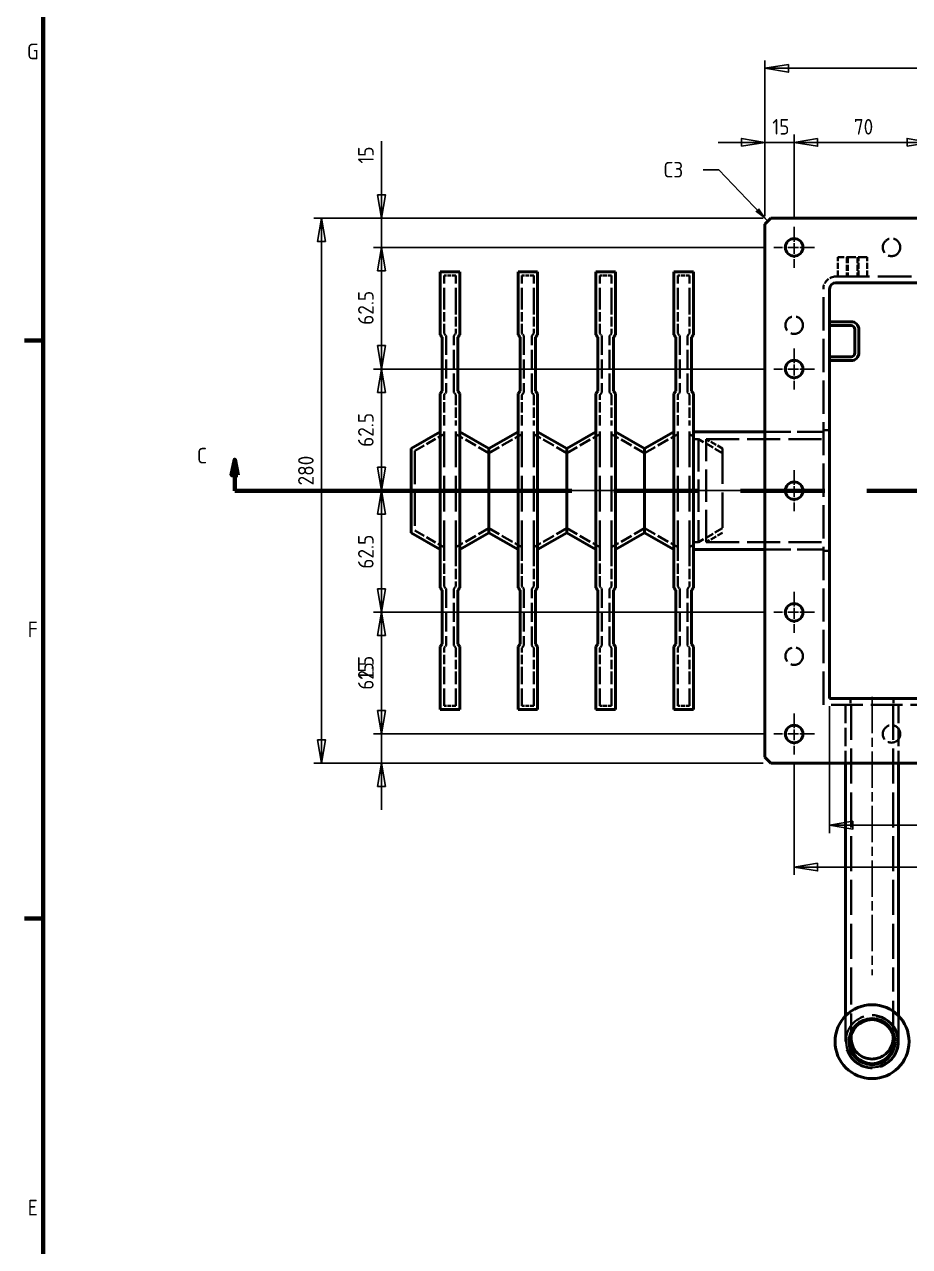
# Model space of a CAD drawing. Header units: millimetres. Extents: x 0 to 3364, y 0 to 2376.
# Drawn here: x 70 to 525, y 1316 to 1944 of the extents above; entities that cross this region are included whole.
import ezdxf

# ---------------------------------------------------------------- set-up
doc = ezdxf.new("R2010")
doc.units = ezdxf.units.MM
doc.header["$LTSCALE"] = 4
for name, pattern in [('CHAIN', [0.3543, 0.2362, -0.0295, 0.0591, -0.0295]), ('DASHED', [0.2067, 0.1654, -0.0413]), ('DOUBLE_DASH_CHAIN', [1.2403, 0.6614, -0.0827, 0.1654, -0.0827, 0.1654, -0.0827])]:
    doc.linetypes.add(name, pattern=pattern)
doc.layers.get('0').update_dxf_attribs({"lineweight": 25})
for name, color, linetype, lineweight in [('가려진 것(ISO)', 5, 'DASHED', 35), ('가시적인 것(ISO)', 7, 'Continuous', 50), ('가시적인 좁은 것(ISO)', 1, 'Continuous', 35), ('경계(ISO)', 7, 'Continuous', 70), ('기호(ISO)', 7, 'Continuous', 25), ('단면선(ISO)', 7, 'CHAIN', 70), ('중심 표식(ISO)', 1, 'Continuous', 25), ('중심선(ISO)', 1, 'Continuous', 25), ('치수(ISO)', 7, 'Continuous', 25)]:
    doc.layers.add(name, color=color, linetype=linetype, lineweight=lineweight)
doc.styles.add('ISO ProportionalPSTEK', font='isocp.shx')
doc.dimstyles.new('PSTEK', dxfattribs={"dimscale": 4, "dimtxt": 2, "dimasz": 3, "dimexe": 1, "dimexo": 1, "dimgap": 1, "dimtad": 1, "dimrnd": 1e-08, "dimdsep": 46, "dimtxsty": 'ISO ProportionalPSTEK', "dimblk": 'Filled-1', "dimcen": 0.09, "dimdle": 10, "dimclrd": 3, "dimclre": 3, "dimclrt": 1, "dimadec": 1, "dimazin": 2, "dimtfac": 1, "dimtmove": 0, "dimatfit": 3, "dimfxl": 0, "dimtolj": 1, "dimlwd": -1, "dimlwe": -1, "dimarcsym": 0})
doc.dimstyles.new('PSTEK$7', dxfattribs={"dimscale": 4, "dimtxt": 2, "dimasz": 2, "dimexe": 1, "dimexo": 1, "dimgap": 1, "dimtad": 1, "dimrnd": 1e-08, "dimdsep": 46, "dimtxsty": 'ISO ProportionalPSTEK', "dimblk": 'Filled-1', "dimcen": 0.09, "dimdle": 10, "dimclrd": 3, "dimclre": 3, "dimclrt": 1, "dimadec": 1, "dimazin": 2, "dimtfac": 1, "dimtmove": 0, "dimatfit": 3, "dimfxl": 0, "dimtolj": 1, "dimlwd": -1, "dimlwe": -1, "dimarcsym": 0})

# ---------------------------------------------------------------- blocks, each defined once
blk = doc.blocks.new('경계 Default Border')
at = {"layer": '경계(ISO)'}
for p, q in [((20, 445.5), (17.6, 445.5)), ((20, 371.25), (17.6, 371.25))]:
    blk.add_line(p, q, dxfattribs=at)
at = {"layer": '경계(ISO)', "flags": 128}
blk.add_lwpolyline([(20, 20), (20, 574), (821, 574), (821, 20), (20, 20)], dxfattribs=at)
at = {"layer": '경계(ISO)', "color": 1, "char_height": 2, "attachment_point": 7, "style": 'ISO ProportionalPSTEK'}
for s, insert in [('G', (17.92, 481.61)), ('F', (18.03, 407.37)), ('E', (18.03, 333.11))]:
    blk.add_mtext(s, dxfattribs=dict(at, insert=insert))
blk = doc.blocks.new('Filled-1')
at = {"color": 0}
for p, q in [((0, 0), (-1, 0.167)), ((-1, 0.167), (-1, -0.167)), ((-1, 0), (0, 0)), ((-1, -0.167), (0, 0))]:
    blk.add_line(p, q, dxfattribs=at)
at = {"color": 0, "flags": 128}
blk.add_lwpolyline([(-1, -0.167), (0, 0), (-1, 0.167), (-1, -0.167)], dxfattribs=at)
at = {"color": 0}
blk.add_solid([(-1, -0.167), (0, 0), (-1, 0.167), (-1, -0.167)], dxfattribs=at)
blk = doc.blocks.new('*D21')
at = {"layer": 'Defpoints', "color": 0, "transparency": 16777216}
for p in [(253.75, 1579.81), (455.25, 1579.81), (453.75, 1564.81)]:
    blk.add_point(p, dxfattribs=at)
at = {"layer": '치수(ISO)', "color": 3, "transparency": 16777216}
for p, q in [((253.75, 1591.81), (253.75, 1619.34)), ((451.25, 1579.81), (249.75, 1579.81)), ((253.75, 1564.81), (253.75, 1579.81)), ((449.75, 1564.81), (249.75, 1564.81)), ((253.75, 1552.81), (253.75, 1540.81))]:
    blk.add_line(p, q, dxfattribs=at)
at = {"layer": '치수(ISO)', "color": 3, "transparency": 16777216, "xscale": 12, "yscale": 12, "zscale": 12}
for p, rotation in [((253.75, 1579.81), 270), ((253.75, 1564.81), 90)]:
    blk.add_blockref('Filled-1', p, dxfattribs=dict(at, rotation=rotation))
at = {"layer": '치수(ISO)', "color": 1, "transparency": 16777216, "insert": (241.75, 1607.81), "char_height": 8, "attachment_point": 1, "rotation": 90, "style": 'ISO ProportionalPSTEK'}
blk.add_mtext('\\A1;15', dxfattribs=at)
blk = doc.blocks.new('*D22')
at = {"layer": 'Defpoints', "color": 0, "transparency": 16777216}
for p in [(253.75, 1844.81), (453.75, 1844.81), (455.25, 1829.81)]:
    blk.add_point(p, dxfattribs=at)
at = {"layer": '치수(ISO)', "color": 3, "transparency": 16777216}
for p, q in [((253.75, 1856.81), (253.75, 1884.34)), ((449.75, 1844.81), (249.75, 1844.81)), ((253.75, 1829.81), (253.75, 1844.81)), ((451.25, 1829.81), (249.75, 1829.81)), ((253.75, 1817.81), (253.75, 1805.81))]:
    blk.add_line(p, q, dxfattribs=at)
at = {"layer": '치수(ISO)', "color": 3, "transparency": 16777216, "xscale": 12, "yscale": 12, "zscale": 12}
for p, rotation in [((253.75, 1844.81), 270), ((253.75, 1829.81), 90)]:
    blk.add_blockref('Filled-1', p, dxfattribs=dict(at, rotation=rotation))
at = {"layer": '치수(ISO)', "color": 1, "transparency": 16777216, "insert": (241.75, 1872.81), "char_height": 8, "attachment_point": 1, "rotation": 90, "style": 'ISO ProportionalPSTEK'}
blk.add_mtext('\\A1;15', dxfattribs=at)
blk = doc.blocks.new('*D23')
at = {"layer": 'Defpoints', "color": 0, "transparency": 16777216}
for p in [(253.75, 1829.81), (455.25, 1829.81), (455.25, 1767.31)]:
    blk.add_point(p, dxfattribs=at)
at = {"layer": '치수(ISO)', "color": 3, "transparency": 16777216}
for p, q in [((451.25, 1829.81), (249.75, 1829.81)), ((253.75, 1779.31), (253.75, 1817.81)), ((451.25, 1767.31), (249.75, 1767.31))]:
    blk.add_line(p, q, dxfattribs=at)
at = {"layer": '치수(ISO)', "color": 3, "transparency": 16777216, "xscale": 12, "yscale": 12, "zscale": 12}
for p, rotation in [((253.75, 1829.81), 90), ((253.75, 1767.31), 270)]:
    blk.add_blockref('Filled-1', p, dxfattribs=dict(at, rotation=rotation))
at = {"layer": '치수(ISO)', "color": 1, "transparency": 16777216, "insert": (241.74, 1790), "char_height": 8, "attachment_point": 1, "rotation": 90, "style": 'ISO ProportionalPSTEK'}
blk.add_mtext('\\A1;62.5', dxfattribs=at)
blk = doc.blocks.new('*D24')
at = {"layer": 'Defpoints', "color": 0, "transparency": 16777216}
for p in [(253.75, 1642.31), (455.25, 1642.31), (455.25, 1579.81)]:
    blk.add_point(p, dxfattribs=at)
at = {"layer": '치수(ISO)', "color": 3, "transparency": 16777216}
for p, q in [((451.25, 1642.31), (249.75, 1642.31)), ((253.75, 1591.81), (253.75, 1630.31)), ((451.25, 1579.81), (249.75, 1579.81))]:
    blk.add_line(p, q, dxfattribs=at)
at = {"layer": '치수(ISO)', "color": 3, "transparency": 16777216, "xscale": 12, "yscale": 12, "zscale": 12}
for p, rotation in [((253.75, 1642.31), 90), ((253.75, 1579.81), 270)]:
    blk.add_blockref('Filled-1', p, dxfattribs=dict(at, rotation=rotation))
at = {"layer": '치수(ISO)', "color": 1, "transparency": 16777216, "insert": (241.74, 1602.5), "char_height": 8, "attachment_point": 1, "rotation": 90, "style": 'ISO ProportionalPSTEK'}
blk.add_mtext('\\A1;62.5', dxfattribs=at)
blk = doc.blocks.new('*D27')
at = {"layer": 'Defpoints', "color": 0, "transparency": 16777216}
for p in [(465.75, 1569.31), (745.75, 1569.31), (745.75, 1511.44)]:
    blk.add_point(p, dxfattribs=at)
at = {"layer": '치수(ISO)', "color": 3, "transparency": 16777216}
for p, q in [((465.75, 1565.31), (465.75, 1507.44)), ((745.75, 1565.31), (745.75, 1507.44)), ((477.75, 1511.44), (733.75, 1511.44))]:
    blk.add_line(p, q, dxfattribs=at)
at = {"layer": '치수(ISO)', "color": 3, "transparency": 16777216, "xscale": 12, "yscale": 12, "zscale": 12, "rotation": 180}
blk.add_blockref('Filled-1', (465.75, 1511.44), dxfattribs=at)
at = {"layer": '치수(ISO)', "color": 3, "transparency": 16777216, "xscale": 12, "yscale": 12, "zscale": 12}
blk.add_blockref('Filled-1', (745.75, 1511.44), dxfattribs=at)
at = {"layer": '치수(ISO)', "color": 1, "transparency": 16777216, "insert": (598.44, 1523.45), "char_height": 8, "attachment_point": 1, "style": 'ISO ProportionalPSTEK'}
blk.add_mtext('\\A1;280', dxfattribs=at)
blk = doc.blocks.new('*D28')
at = {"layer": 'Defpoints', "color": 0, "transparency": 16777216}
for p in [(483.95, 1598.01), (724.35, 1598.01), (483.95, 1532.91)]:
    blk.add_point(p, dxfattribs=at)
at = {"layer": '치수(ISO)', "color": 3, "transparency": 16777216}
for p, q in [((483.95, 1594.01), (483.95, 1528.91)), ((724.35, 1594.01), (724.35, 1528.91)), ((712.35, 1532.91), (495.95, 1532.91))]:
    blk.add_line(p, q, dxfattribs=at)
at = {"layer": '치수(ISO)', "color": 3, "transparency": 16777216, "xscale": 12, "yscale": 12, "zscale": 12, "rotation": 180}
blk.add_blockref('Filled-1', (483.95, 1532.91), dxfattribs=at)
at = {"layer": '치수(ISO)', "color": 3, "transparency": 16777216, "xscale": 12, "yscale": 12, "zscale": 12}
blk.add_blockref('Filled-1', (724.35, 1532.91), dxfattribs=at)
at = {"layer": '치수(ISO)', "color": 1, "transparency": 16777216, "insert": (591.84, 1544.91), "char_height": 8, "attachment_point": 1, "style": 'ISO ProportionalPSTEK'}
blk.add_mtext('\\A1;240.4', dxfattribs=at)
blk = doc.blocks.new('*D30')
at = {"layer": 'Defpoints', "color": 0, "transparency": 16777216}
for p in [(453.75, 1844.81), (222.96, 1564.81), (453.75, 1564.81)]:
    blk.add_point(p, dxfattribs=at)
at = {"layer": '치수(ISO)', "color": 3, "transparency": 16777216}
for p, q in [((449.75, 1844.81), (218.96, 1844.81)), ((222.96, 1832.81), (222.96, 1576.81)), ((449.75, 1564.81), (218.96, 1564.81))]:
    blk.add_line(p, q, dxfattribs=at)
at = {"layer": '치수(ISO)', "color": 3, "transparency": 16777216, "xscale": 12, "yscale": 12, "zscale": 12}
for p, rotation in [((222.96, 1844.81), 90), ((222.96, 1564.81), 270)]:
    blk.add_blockref('Filled-1', p, dxfattribs=dict(at, rotation=rotation))
at = {"layer": '치수(ISO)', "color": 1, "transparency": 16777216, "insert": (210.95, 1707.5), "char_height": 8, "attachment_point": 1, "rotation": 90, "style": 'ISO ProportionalPSTEK'}
blk.add_mtext('\\A1;280', dxfattribs=at)
blk = doc.blocks.new('*D31')
at = {"layer": 'Defpoints', "color": 0, "transparency": 16777216}
for p in [(760.75, 1921.81), (450.75, 1841.81), (760.75, 1841.81)]:
    blk.add_point(p, dxfattribs=at)
at = {"layer": '치수(ISO)', "color": 3, "transparency": 16777216}
for p, q in [((450.75, 1845.81), (450.75, 1925.81)), ((462.75, 1921.81), (748.75, 1921.81)), ((760.75, 1845.81), (760.75, 1925.81))]:
    blk.add_line(p, q, dxfattribs=at)
at = {"layer": '치수(ISO)', "color": 3, "transparency": 16777216, "xscale": 12, "yscale": 12, "zscale": 12, "rotation": 180}
blk.add_blockref('Filled-1', (450.75, 1921.81), dxfattribs=at)
at = {"layer": '치수(ISO)', "color": 3, "transparency": 16777216, "xscale": 12, "yscale": 12, "zscale": 12}
blk.add_blockref('Filled-1', (760.75, 1921.81), dxfattribs=at)
at = {"layer": '치수(ISO)', "color": 1, "transparency": 16777216, "insert": (589.34, 1933.81), "char_height": 8, "attachment_point": 1, "style": 'ISO ProportionalPSTEK'}
blk.add_mtext('\\A1;310', dxfattribs=at)
blk = doc.blocks.new('*D47')
at = {"layer": 'Defpoints', "color": 0, "transparency": 16777216}
for p in [(253.75, 1704.81), (455.25, 1704.81), (455.25, 1642.31)]:
    blk.add_point(p, dxfattribs=at)
at = {"layer": '치수(ISO)', "color": 3, "transparency": 16777216}
for p, q in [((451.25, 1704.81), (249.75, 1704.81)), ((253.75, 1654.31), (253.75, 1692.81)), ((451.25, 1642.31), (249.75, 1642.31))]:
    blk.add_line(p, q, dxfattribs=at)
at = {"layer": '치수(ISO)', "color": 3, "transparency": 16777216, "xscale": 12, "yscale": 12, "zscale": 12}
for p, rotation in [((253.75, 1704.81), 90), ((253.75, 1642.31), 270)]:
    blk.add_blockref('Filled-1', p, dxfattribs=dict(at, rotation=rotation))
at = {"layer": '치수(ISO)', "color": 1, "transparency": 16777216, "insert": (241.74, 1664.71), "char_height": 8, "attachment_point": 1, "rotation": 90, "style": 'ISO ProportionalPSTEK'}
blk.add_mtext('\\A1;62.5', dxfattribs=at)
blk = doc.blocks.new('*D48')
at = {"layer": 'Defpoints', "color": 0, "transparency": 16777216}
for p in [(253.75, 1767.31), (455.25, 1767.31), (455.25, 1704.81)]:
    blk.add_point(p, dxfattribs=at)
at = {"layer": '치수(ISO)', "color": 3, "transparency": 16777216}
for p, q in [((451.25, 1767.31), (249.75, 1767.31)), ((253.75, 1716.81), (253.75, 1755.31)), ((451.25, 1704.81), (249.75, 1704.81))]:
    blk.add_line(p, q, dxfattribs=at)
at = {"layer": '치수(ISO)', "color": 3, "transparency": 16777216, "xscale": 12, "yscale": 12, "zscale": 12}
for p, rotation in [((253.75, 1767.31), 90), ((253.75, 1704.81), 270)]:
    blk.add_blockref('Filled-1', p, dxfattribs=dict(at, rotation=rotation))
at = {"layer": '치수(ISO)', "color": 1, "transparency": 16777216, "insert": (241.74, 1727.29), "char_height": 8, "attachment_point": 1, "rotation": 90, "style": 'ISO ProportionalPSTEK'}
blk.add_mtext('\\A1;62.5', dxfattribs=at)
blk = doc.blocks.new('*D51')
at = {"layer": 'Defpoints', "color": 0, "transparency": 16777216}
for p in [(535.75, 1883.75), (465.75, 1840.31), (535.75, 1840.31)]:
    blk.add_point(p, dxfattribs=at)
at = {"layer": '치수(ISO)', "color": 3, "transparency": 16777216}
for p, q in [((465.75, 1844.31), (465.75, 1887.75)), ((477.75, 1883.75), (523.75, 1883.75)), ((535.75, 1844.31), (535.75, 1887.75))]:
    blk.add_line(p, q, dxfattribs=at)
at = {"layer": '치수(ISO)', "color": 3, "transparency": 16777216, "xscale": 12, "yscale": 12, "zscale": 12, "rotation": 180}
blk.add_blockref('Filled-1', (465.75, 1883.75), dxfattribs=at)
at = {"layer": '치수(ISO)', "color": 3, "transparency": 16777216, "xscale": 12, "yscale": 12, "zscale": 12}
blk.add_blockref('Filled-1', (535.75, 1883.75), dxfattribs=at)
at = {"layer": '치수(ISO)', "color": 1, "transparency": 16777216, "insert": (496.38, 1895.75), "char_height": 8, "attachment_point": 1, "style": 'ISO ProportionalPSTEK'}
blk.add_mtext('\\A1;70', dxfattribs=at)
blk = doc.blocks.new('*D52')
at = {"layer": 'Defpoints', "color": 0, "transparency": 16777216}
for p in [(465.75, 1883.75), (450.75, 1841.81), (465.75, 1840.31)]:
    blk.add_point(p, dxfattribs=at)
at = {"layer": '치수(ISO)', "color": 3, "transparency": 16777216}
for p, q in [((438.75, 1883.75), (426.75, 1883.75)), ((450.75, 1845.81), (450.75, 1887.75)), ((450.75, 1883.75), (465.75, 1883.75)), ((465.75, 1844.31), (465.75, 1887.75)), ((477.75, 1883.75), (489.75, 1883.75))]:
    blk.add_line(p, q, dxfattribs=at)
at = {"layer": '치수(ISO)', "color": 3, "transparency": 16777216, "xscale": 12, "yscale": 12, "zscale": 12}
blk.add_blockref('Filled-1', (450.75, 1883.75), dxfattribs=at)
at = {"layer": '치수(ISO)', "color": 3, "transparency": 16777216, "xscale": 12, "yscale": 12, "zscale": 12, "rotation": 180}
blk.add_blockref('Filled-1', (465.75, 1883.75), dxfattribs=at)
at = {"layer": '치수(ISO)', "color": 1, "transparency": 16777216, "insert": (454.48, 1895.75), "char_height": 8, "attachment_point": 1, "style": 'ISO ProportionalPSTEK'}
blk.add_mtext('\\A1;15', dxfattribs=at)
blk = doc.blocks.new('2dTransSection2')
at = {"layer": '단면선(ISO)', "linetype": 'Continuous'}
for p, q in [((44.6, 430.2), (44.2, 428.2)), ((44.6, 428.2), (44.6, 430.2)), ((45, 428.2), (44.6, 430.2)), ((238.06, 430.2), (237.66, 428.2)), ((238.06, 428.2), (238.06, 430.2)), ((238.46, 428.2), (238.06, 430.2)), ((44.2, 428.2), (45, 428.2)), ((44.6, 426.2), (44.6, 428.2)), ((237.66, 428.2), (238.46, 428.2)), ((238.06, 426.2), (238.06, 428.2)), ((44.6, 426.2), (55.44, 426.2)), ((227.22, 426.2), (238.06, 426.2))]:
    blk.add_line(p, q, dxfattribs=at)
at = {"layer": '단면선(ISO)', "linetype": 'DOUBLE_DASH_CHAIN', "ltscale": 16.359619}
blk.add_line((44.6, 426.2), (238.06, 426.2), dxfattribs=at)
at = {"layer": '단면선(ISO)', "linetype": 'Continuous', "flags": 128}
for points in [[(45, 428.2), (44.6, 430.2), (44.2, 428.2), (45, 428.2)], [(238.46, 428.2), (238.06, 430.2), (237.66, 428.2), (238.46, 428.2)]]:
    blk.add_lwpolyline(points, dxfattribs=at)
at = {"layer": '단면선(ISO)'}
for points in [[(45, 428.2), (44.6, 430.2), (44.2, 428.2), (45, 428.2)], [(238.46, 428.2), (238.06, 430.2), (237.66, 428.2), (238.46, 428.2)]]:
    blk.add_solid(points, dxfattribs=at)
at = {"layer": '단면선(ISO)', "char_height": 2, "attachment_point": 7, "style": 'ISO ProportionalPSTEK'}
for insert in [(39.75, 429.7), (241.77, 429.7)]:
    blk.add_mtext('C', dxfattribs=dict(at, insert=insert))

msp = doc.modelspace()

# ---------------------------------------------------------------- linework, layer by layer
at = {"layer": '가려진 것(ISO)', "ltscale": 4.761642}
for p, q in [((488.2459, 1814.8072), (488.2459, 1824.8072)), ((492.7459, 1824.8072), (492.7459, 1814.8072)), ((493.2874, 1824.8072), (493.2874, 1814.8072)), ((498.2044, 1824.8072), (498.2044, 1814.8072)), ((498.7459, 1814.8072), (498.7459, 1824.8072)), ((503.2459, 1814.8072), (503.2459, 1824.8072))]:
    msp.add_line(p, q, dxfattribs=at)
at = {"layer": '가려진 것(ISO)', "ltscale": 7.142512}
msp.add_line((503.2459, 1824.8072), (488.2459, 1824.8072), dxfattribs=at)
at = {"layer": '가려진 것(ISO)', "ltscale": 13.380299}
for p, q in [((285.9459, 1800.1736), (285.9459, 1815.3072)), ((291.9459, 1800.1736), (291.9459, 1815.3072)), ((325.9459, 1800.1736), (325.9459, 1815.3072)), ((331.9459, 1800.1736), (331.9459, 1815.3072)), ((365.9459, 1800.1736), (365.9459, 1815.3072)), ((371.9459, 1800.1736), (371.9459, 1815.3072)), ((405.9459, 1800.1736), (405.9459, 1815.3072)), ((411.9459, 1800.1736), (411.9459, 1815.3072)), ((285.9459, 1594.3072), (285.9459, 1609.4407)), ((291.9459, 1594.3072), (291.9459, 1609.4407)), ((325.9459, 1594.3072), (325.9459, 1609.4407)), ((331.9459, 1594.3072), (331.9459, 1609.4407)), ((365.9459, 1594.3072), (365.9459, 1609.4407)), ((371.9459, 1594.3072), (371.9459, 1609.4407)), ((405.9459, 1594.3072), (405.9459, 1609.4407)), ((411.9459, 1594.3072), (411.9459, 1609.4407))]:
    msp.add_line(p, q, dxfattribs=at)
at = {"layer": '가려진 것(ISO)', "ltscale": 2.856945}
for p, q in [((291.9459, 1815.3072), (285.9459, 1815.3072)), ((331.9459, 1815.3072), (325.9459, 1815.3072)), ((371.9459, 1815.3072), (365.9459, 1815.3072)), ((411.9459, 1815.3072), (405.9459, 1815.3072)), ((291.9459, 1594.3072), (285.9459, 1594.3072)), ((331.9459, 1594.3072), (325.9459, 1594.3072)), ((371.9459, 1594.3072), (365.9459, 1594.3072)), ((411.9459, 1594.3072), (405.9459, 1594.3072))]:
    msp.add_line(p, q, dxfattribs=at)
at = {"layer": '가려진 것(ISO)', "ltscale": 26.080837}
msp.add_line((487.1459, 1814.8072), (724.3459, 1814.8072), dxfattribs=at)
at = {"layer": '가려진 것(ISO)', "ltscale": 25.834543}
msp.add_line((480.7459, 1594.8072), (480.7459, 1808.4072), dxfattribs=at)
at = {"layer": '가려진 것(ISO)', "ltscale": 7.417737}
for p, q in [((285.9459, 1785.5351), (285.9459, 1800.1736)), ((291.9459, 1800.1736), (291.9459, 1785.5351)), ((325.9459, 1785.5351), (325.9459, 1800.1736)), ((331.9459, 1800.1736), (331.9459, 1785.5351)), ((365.9459, 1785.5351), (365.9459, 1800.1736)), ((371.9459, 1800.1736), (371.9459, 1785.5351)), ((405.9459, 1785.5351), (405.9459, 1800.1736)), ((411.9459, 1800.1736), (411.9459, 1785.5351)), ((285.9459, 1609.4407), (285.9459, 1624.0792)), ((291.9459, 1624.0792), (291.9459, 1609.4407)), ((325.9459, 1609.4407), (325.9459, 1624.0792)), ((331.9459, 1624.0792), (331.9459, 1609.4407)), ((365.9459, 1609.4407), (365.9459, 1624.0792)), ((371.9459, 1624.0792), (371.9459, 1609.4407)), ((405.9459, 1609.4407), (405.9459, 1624.0792)), ((411.9459, 1624.0792), (411.9459, 1609.4407))]:
    msp.add_line(p, q, dxfattribs=at)
at = {"layer": '가려진 것(ISO)', "ltscale": 0.768951}
for p, q in [((285.9459, 1785.5351), (286.9459, 1784.3434)), ((290.9459, 1784.3434), (291.9459, 1785.5351)), ((325.9459, 1785.5351), (326.9459, 1784.3434)), ((330.9459, 1784.3434), (331.9459, 1785.5351)), ((365.9459, 1785.5351), (366.9459, 1784.3434)), ((370.9459, 1784.3434), (371.9459, 1785.5351)), ((405.9459, 1785.5351), (406.9459, 1784.3434)), ((410.9459, 1784.3434), (411.9459, 1785.5351)), ((286.9459, 1755.271), (285.9459, 1754.0792)), ((291.9459, 1754.0792), (290.9459, 1755.271)), ((326.9459, 1755.271), (325.9459, 1754.0792)), ((331.9459, 1754.0792), (330.9459, 1755.271)), ((366.9459, 1755.271), (365.9459, 1754.0792)), ((371.9459, 1754.0792), (370.9459, 1755.271)), ((406.9459, 1755.271), (405.9459, 1754.0792)), ((411.9459, 1754.0792), (410.9459, 1755.271)), ((285.9459, 1655.5351), (286.9459, 1654.3434)), ((290.9459, 1654.3434), (291.9459, 1655.5351)), ((325.9459, 1655.5351), (326.9459, 1654.3434)), ((330.9459, 1654.3434), (331.9459, 1655.5351)), ((365.9459, 1655.5351), (366.9459, 1654.3434)), ((370.9459, 1654.3434), (371.9459, 1655.5351)), ((405.9459, 1655.5351), (406.9459, 1654.3434)), ((410.9459, 1654.3434), (411.9459, 1655.5351)), ((286.9459, 1625.271), (285.9459, 1624.0792)), ((291.9459, 1624.0792), (290.9459, 1625.271)), ((326.9459, 1625.271), (325.9459, 1624.0792)), ((331.9459, 1624.0792), (330.9459, 1625.271)), ((366.9459, 1625.271), (365.9459, 1624.0792)), ((371.9459, 1624.0792), (370.9459, 1625.271)), ((406.9459, 1625.271), (405.9459, 1624.0792)), ((411.9459, 1624.0792), (410.9459, 1625.271))]:
    msp.add_line(p, q, dxfattribs=at)
at = {"layer": '가려진 것(ISO)', "ltscale": 14.731858}
for p, q in [((286.9459, 1784.3434), (286.9459, 1755.271)), ((290.9459, 1755.271), (290.9459, 1784.3434)), ((326.9459, 1784.3434), (326.9459, 1755.271)), ((330.9459, 1755.271), (330.9459, 1784.3434)), ((366.9459, 1784.3434), (366.9459, 1755.271)), ((370.9459, 1755.271), (370.9459, 1784.3434)), ((406.9459, 1784.3434), (406.9459, 1755.271)), ((410.9459, 1755.271), (410.9459, 1784.3434)), ((286.9459, 1654.3434), (286.9459, 1625.271)), ((290.9459, 1625.271), (290.9459, 1654.3434)), ((326.9459, 1654.3434), (326.9459, 1625.271)), ((330.9459, 1625.271), (330.9459, 1654.3434)), ((366.9459, 1654.3434), (366.9459, 1625.271)), ((370.9459, 1625.271), (370.9459, 1654.3434)), ((406.9459, 1654.3434), (406.9459, 1625.271)), ((410.9459, 1625.271), (410.9459, 1654.3434))]:
    msp.add_line(p, q, dxfattribs=at)
at = {"layer": '가려진 것(ISO)', "ltscale": 7.98303}
for p, q in [((285.9459, 1738.3251), (285.9459, 1754.0792)), ((291.9459, 1754.0792), (291.9459, 1738.3251)), ((325.9459, 1738.3251), (325.9459, 1754.0792)), ((331.9459, 1754.0792), (331.9459, 1738.3251)), ((365.9459, 1738.3251), (365.9459, 1754.0792)), ((371.9459, 1754.0792), (371.9459, 1738.3251)), ((405.9459, 1738.3251), (405.9459, 1754.0792)), ((411.9459, 1754.0792), (411.9459, 1738.3251)), ((285.9459, 1655.5351), (285.9459, 1671.2892)), ((291.9459, 1671.2892), (291.9459, 1655.5351)), ((325.9459, 1655.5351), (325.9459, 1671.2892)), ((331.9459, 1671.2892), (331.9459, 1655.5351)), ((365.9459, 1655.5351), (365.9459, 1671.2892)), ((371.9459, 1671.2892), (371.9459, 1655.5351)), ((405.9459, 1655.5351), (405.9459, 1671.2892)), ((411.9459, 1671.2892), (411.9459, 1655.5351))]:
    msp.add_line(p, q, dxfattribs=at)
at = {"layer": '가려진 것(ISO)', "ltscale": 8.247478}
for p, q in [((270.9459, 1725.2422), (285.9459, 1733.9025)), ((270.9459, 1684.3721), (285.9459, 1675.7119))]:
    msp.add_line(p, q, dxfattribs=at)
at = {"layer": '가려진 것(ISO)', "ltscale": 27.583014}
for p, q in [((285.9459, 1671.2892), (285.9459, 1738.3251)), ((291.9459, 1671.2892), (291.9459, 1738.3251)), ((325.9459, 1671.2892), (325.9459, 1738.3251)), ((331.9459, 1671.2892), (331.9459, 1738.3251)), ((365.9459, 1671.2892), (365.9459, 1738.3251)), ((371.9459, 1671.2892), (371.9459, 1738.3251)), ((405.9459, 1671.2892), (405.9459, 1738.3251)), ((411.9459, 1671.2892), (411.9459, 1738.3251))]:
    msp.add_line(p, q, dxfattribs=at)
at = {"layer": '가려진 것(ISO)', "ltscale": 9.347156}
for p, q in [((308.9459, 1724.0875), (291.9459, 1733.9025)), ((308.9459, 1724.0875), (325.9459, 1733.9025)), ((348.9459, 1724.0875), (331.9459, 1733.9025)), ((348.9459, 1724.0875), (365.9459, 1733.9025)), ((388.9459, 1724.0875), (371.9459, 1733.9025)), ((388.9459, 1724.0875), (405.9459, 1733.9025)), ((308.9459, 1685.5268), (291.9459, 1675.7119)), ((308.9459, 1685.5268), (325.9459, 1675.7119)), ((348.9459, 1685.5268), (331.9459, 1675.7119)), ((348.9459, 1685.5268), (365.9459, 1675.7119)), ((388.9459, 1685.5268), (371.9459, 1675.7119)), ((388.9459, 1685.5268), (405.9459, 1675.7119))]:
    msp.add_line(p, q, dxfattribs=at)
at = {"layer": '가려진 것(ISO)', "ltscale": 1.099577}
for p, q in [((413.9459, 1732.7478), (411.9459, 1733.9025)), ((413.9459, 1676.8666), (411.9459, 1675.7119))]:
    msp.add_line(p, q, dxfattribs=at)
at = {"layer": '가려진 것(ISO)', "ltscale": 20.077406}
for p, q in [((450.7459, 1735.0572), (483.9459, 1735.0572)), ((450.7459, 1674.5572), (483.9459, 1674.5572))]:
    msp.add_line(p, q, dxfattribs=at)
at = {"layer": '가려진 것(ISO)', "ltscale": 1.523657}
for p, q in [((483.9459, 1735.8072), (480.7459, 1735.8072)), ((483.9459, 1673.8072), (480.7459, 1673.8072)), ((494.7459, 1598.0072), (494.7459, 1594.8072)), ((516.7459, 1598.0072), (516.7459, 1594.8072))]:
    msp.add_line(p, q, dxfattribs=at)
at = {"layer": '가려진 것(ISO)', "ltscale": 1.229283}
for p, q in [((413.9459, 1731.2572), (416.5277, 1731.2572)), ((413.9459, 1678.3572), (416.5277, 1678.3572))]:
    msp.add_line(p, q, dxfattribs=at)
at = {"layer": '가려진 것(ISO)', "ltscale": 25.125523}
for p, q in [((416.5277, 1731.2572), (416.5277, 1678.3572)), ((420.5277, 1678.3572), (420.5277, 1731.2572))]:
    msp.add_line(p, q, dxfattribs=at)
at = {"layer": '가려진 것(ISO)', "ltscale": 6.827909}
for p, q in [((428.9459, 1724.0875), (416.5277, 1731.2572)), ((428.9459, 1685.5268), (416.5277, 1678.3572))]:
    msp.add_line(p, q, dxfattribs=at)
at = {"layer": '가려진 것(ISO)', "ltscale": 25.567734}
for p, q in [((420.5277, 1731.2572), (483.9459, 1731.2572)), ((420.5277, 1678.3572), (483.9459, 1678.3572))]:
    msp.add_line(p, q, dxfattribs=at)
at = {"layer": '가려진 것(ISO)', "ltscale": 4.628555}
for p, q in [((428.9459, 1726.3969), (420.5277, 1731.2572)), ((428.9459, 1683.2174), (420.5277, 1678.3572))]:
    msp.add_line(p, q, dxfattribs=at)
at = {"layer": '가려진 것(ISO)', "ltscale": 25.882353}
msp.add_line((270.9459, 1725.2422), (270.9459, 1684.3721), dxfattribs=at)
at = {"layer": '가려진 것(ISO)', "ltscale": 27.344858}
msp.add_line((428.9459, 1726.3969), (428.9459, 1683.2174), dxfattribs=at)
at = {"layer": '가려진 것(ISO)', "ltscale": 24.552492}
msp.add_line((724.3459, 1594.8072), (480.7459, 1594.8072), dxfattribs=at)
at = {"layer": '가려진 것(ISO)', "ltscale": 14.285125}
for p, q in [((492.1459, 1594.8072), (492.1459, 1564.8072)), ((519.3459, 1594.8072), (519.3459, 1564.8072))]:
    msp.add_line(p, q, dxfattribs=at)
at = {"layer": '가려진 것(ISO)', "ltscale": 27.213352}
for p, q in [((494.9459, 1594.8072), (494.9459, 1459.8072)), ((516.5459, 1594.8072), (516.5459, 1459.8072))]:
    msp.add_line(p, q, dxfattribs=at)
at = {"layer": '가려진 것(ISO)', "ltscale": 28.682802}
for p, q in [((494.9459, 1459.8072), (494.9459, 1423.7129)), ((516.5459, 1423.7129), (516.5459, 1459.8072))]:
    msp.add_line(p, q, dxfattribs=at)
at = {"layer": '가려진 것(ISO)', "ltscale": 19.835588}
for p, q in [((492.1459, 1434.9752), (492.1459, 1421.7072)), ((519.3459, 1421.7072), (519.3459, 1434.9752))]:
    msp.add_line(p, q, dxfattribs=at)
at = {"layer": '가려진 것(ISO)', "ltscale": 13.463407}
for centre in [(515.7459, 1829.8072), (465.7459, 1789.8072), (465.7459, 1619.8072), (515.7459, 1579.8072)]:
    msp.add_circle(centre, 4.5, dxfattribs=at)
at = {"layer": '가려진 것(ISO)', "ltscale": 25.837965}
msp.add_circle((505.7459, 1421.7072), 13.6, dxfattribs=at)
at = {"layer": '가려진 것(ISO)', "ltscale": 4.786925}
msp.add_arc((487.1459, 1808.4072), 6.4, 90, 180, dxfattribs=at)
at = {"layer": '가시적인 것(ISO)'}
for p, q in [((450.7459, 1841.8072), (453.7459, 1844.8072)), ((450.7459, 1567.8072), (450.7459, 1841.8072)), ((453.7459, 1844.8072), (757.7459, 1844.8072)), ((283.9459, 1817.3072), (283.9459, 1800.8577)), ((293.9459, 1817.3072), (283.9459, 1817.3072)), ((293.9459, 1800.8577), (293.9459, 1817.3072)), ((323.9459, 1817.3072), (323.9459, 1800.8577)), ((333.9459, 1817.3072), (323.9459, 1817.3072)), ((333.9459, 1800.8577), (333.9459, 1817.3072)), ((363.9459, 1817.3072), (363.9459, 1800.8577)), ((373.9459, 1817.3072), (363.9459, 1817.3072)), ((373.9459, 1800.8577), (373.9459, 1817.3072)), ((403.9459, 1817.3072), (403.9459, 1800.8577)), ((413.9459, 1817.3072), (403.9459, 1817.3072)), ((413.9459, 1800.8577), (413.9459, 1817.3072)), ((483.9459, 1598.0072), (483.9459, 1808.4072)), ((487.1459, 1811.6072), (724.3459, 1811.6072)), ((283.9459, 1784.8072), (283.9459, 1800.8577)), ((293.9459, 1800.8577), (293.9459, 1784.8072)), ((323.9459, 1784.8072), (323.9459, 1800.8577)), ((333.9459, 1800.8577), (333.9459, 1784.8072)), ((363.9459, 1784.8072), (363.9459, 1800.8577)), ((373.9459, 1800.8577), (373.9459, 1784.8072)), ((403.9459, 1784.8072), (403.9459, 1800.8577)), ((413.9459, 1800.8577), (413.9459, 1784.8072)), ((494.9459, 1791.6072), (483.9459, 1791.6072)), ((483.9459, 1789.6072), (494.9459, 1789.6072)), ((283.9459, 1784.8072), (284.9459, 1783.6154)), ((284.9459, 1783.6154), (284.9459, 1755.9989)), ((292.9459, 1783.6154), (293.9459, 1784.8072)), ((292.9459, 1755.9989), (292.9459, 1783.6154)), ((323.9459, 1784.8072), (324.9459, 1783.6154)), ((324.9459, 1783.6154), (324.9459, 1755.9989)), ((332.9459, 1783.6154), (333.9459, 1784.8072)), ((332.9459, 1755.9989), (332.9459, 1783.6154)), ((363.9459, 1784.8072), (364.9459, 1783.6154)), ((364.9459, 1783.6154), (364.9459, 1755.9989)), ((372.9459, 1783.6154), (373.9459, 1784.8072)), ((372.9459, 1755.9989), (372.9459, 1783.6154)), ((403.9459, 1784.8072), (404.9459, 1783.6154)), ((404.9459, 1783.6154), (404.9459, 1755.9989)), ((412.9459, 1783.6154), (413.9459, 1784.8072)), ((412.9459, 1755.9989), (412.9459, 1783.6154)), ((496.9459, 1787.6072), (496.9459, 1775.6072)), ((498.9459, 1775.6072), (498.9459, 1787.6072)), ((494.9459, 1773.6072), (483.9459, 1773.6072)), ((483.9459, 1771.6072), (494.9459, 1771.6072)), ((284.9459, 1755.9989), (283.9459, 1754.8072)), ((283.9459, 1739.0092), (283.9459, 1754.8072)), ((293.9459, 1754.8072), (292.9459, 1755.9989)), ((293.9459, 1754.8072), (293.9459, 1739.0092)), ((324.9459, 1755.9989), (323.9459, 1754.8072)), ((323.9459, 1739.0092), (323.9459, 1754.8072)), ((333.9459, 1754.8072), (332.9459, 1755.9989)), ((333.9459, 1754.8072), (333.9459, 1739.0092)), ((364.9459, 1755.9989), (363.9459, 1754.8072)), ((363.9459, 1739.0092), (363.9459, 1754.8072)), ((373.9459, 1754.8072), (372.9459, 1755.9989)), ((373.9459, 1754.8072), (373.9459, 1739.0092)), ((404.9459, 1755.9989), (403.9459, 1754.8072)), ((403.9459, 1739.0092), (403.9459, 1754.8072)), ((413.9459, 1754.8072), (412.9459, 1755.9989)), ((413.9459, 1754.8072), (413.9459, 1739.0092)), ((268.9459, 1726.3969), (283.9459, 1735.0572)), ((283.9459, 1739.0092), (283.9459, 1670.6052)), ((293.9459, 1670.6052), (293.9459, 1739.0092)), ((308.9459, 1726.3969), (293.9459, 1735.0572)), ((308.9459, 1726.3969), (323.9459, 1735.0572)), ((323.9459, 1739.0092), (323.9459, 1670.6052)), ((333.9459, 1670.6052), (333.9459, 1739.0092)), ((348.9459, 1726.3969), (333.9459, 1735.0572)), ((348.9459, 1726.3969), (363.9459, 1735.0572)), ((363.9459, 1739.0092), (363.9459, 1670.6052)), ((373.9459, 1670.6052), (373.9459, 1739.0092)), ((388.9459, 1726.3969), (373.9459, 1735.0572)), ((388.9459, 1726.3969), (403.9459, 1735.0572)), ((403.9459, 1739.0092), (403.9459, 1670.6052)), ((413.9459, 1670.6052), (413.9459, 1739.0092)), ((413.9459, 1735.0572), (450.7459, 1735.0572)), ((268.9459, 1726.3969), (268.9459, 1683.2174)), ((308.9459, 1726.3969), (308.9459, 1683.2174)), ((348.9459, 1726.3969), (348.9459, 1683.2174)), ((388.9459, 1726.3969), (388.9459, 1683.2174)), ((268.9459, 1683.2174), (283.9459, 1674.5572)), ((308.9459, 1683.2174), (293.9459, 1674.5572)), ((308.9459, 1683.2174), (323.9459, 1674.5572)), ((348.9459, 1683.2174), (333.9459, 1674.5572)), ((348.9459, 1683.2174), (363.9459, 1674.5572)), ((388.9459, 1683.2174), (373.9459, 1674.5572)), ((388.9459, 1683.2174), (403.9459, 1674.5572)), ((283.9459, 1654.8072), (283.9459, 1670.6052)), ((293.9459, 1670.6052), (293.9459, 1654.8072)), ((323.9459, 1654.8072), (323.9459, 1670.6052)), ((333.9459, 1670.6052), (333.9459, 1654.8072)), ((363.9459, 1654.8072), (363.9459, 1670.6052)), ((373.9459, 1670.6052), (373.9459, 1654.8072)), ((403.9459, 1654.8072), (403.9459, 1670.6052)), ((413.9459, 1674.5572), (450.7459, 1674.5572)), ((413.9459, 1670.6052), (413.9459, 1654.8072)), ((283.9459, 1654.8072), (284.9459, 1653.6154)), ((284.9459, 1653.6154), (284.9459, 1625.9989)), ((292.9459, 1653.6154), (293.9459, 1654.8072)), ((292.9459, 1625.9989), (292.9459, 1653.6154)), ((323.9459, 1654.8072), (324.9459, 1653.6154)), ((324.9459, 1653.6154), (324.9459, 1625.9989)), ((332.9459, 1653.6154), (333.9459, 1654.8072)), ((332.9459, 1625.9989), (332.9459, 1653.6154)), ((363.9459, 1654.8072), (364.9459, 1653.6154)), ((364.9459, 1653.6154), (364.9459, 1625.9989)), ((372.9459, 1653.6154), (373.9459, 1654.8072)), ((372.9459, 1625.9989), (372.9459, 1653.6154)), ((403.9459, 1654.8072), (404.9459, 1653.6154)), ((404.9459, 1653.6154), (404.9459, 1625.9989)), ((412.9459, 1653.6154), (413.9459, 1654.8072)), ((412.9459, 1625.9989), (412.9459, 1653.6154)), ((284.9459, 1625.9989), (283.9459, 1624.8072)), ((283.9459, 1608.7567), (283.9459, 1624.8072)), ((293.9459, 1624.8072), (292.9459, 1625.9989)), ((293.9459, 1624.8072), (293.9459, 1608.7567)), ((324.9459, 1625.9989), (323.9459, 1624.8072)), ((323.9459, 1608.7567), (323.9459, 1624.8072)), ((333.9459, 1624.8072), (332.9459, 1625.9989)), ((333.9459, 1624.8072), (333.9459, 1608.7567)), ((364.9459, 1625.9989), (363.9459, 1624.8072)), ((363.9459, 1608.7567), (363.9459, 1624.8072)), ((373.9459, 1624.8072), (372.9459, 1625.9989)), ((373.9459, 1624.8072), (373.9459, 1608.7567)), ((404.9459, 1625.9989), (403.9459, 1624.8072)), ((403.9459, 1608.7567), (403.9459, 1624.8072)), ((413.9459, 1624.8072), (412.9459, 1625.9989)), ((413.9459, 1624.8072), (413.9459, 1608.7567)), ((283.9459, 1608.7567), (283.9459, 1592.3072)), ((293.9459, 1592.3072), (293.9459, 1608.7567)), ((323.9459, 1608.7567), (323.9459, 1592.3072)), ((333.9459, 1592.3072), (333.9459, 1608.7567)), ((363.9459, 1608.7567), (363.9459, 1592.3072)), ((373.9459, 1592.3072), (373.9459, 1608.7567)), ((403.9459, 1608.7567), (403.9459, 1592.3072)), ((413.9459, 1592.3072), (413.9459, 1608.7567)), ((724.3459, 1598.0072), (483.9459, 1598.0072)), ((293.9459, 1592.3072), (283.9459, 1592.3072)), ((333.9459, 1592.3072), (323.9459, 1592.3072)), ((373.9459, 1592.3072), (363.9459, 1592.3072)), ((413.9459, 1592.3072), (403.9459, 1592.3072)), ((453.7459, 1564.8072), (450.7459, 1567.8072)), ((757.7459, 1564.8072), (453.7459, 1564.8072)), ((492.1459, 1564.8072), (492.1459, 1459.8072)), ((519.3459, 1564.8072), (519.3459, 1459.8072)), ((492.1459, 1459.8072), (492.1459, 1434.9752)), ((519.3459, 1434.9752), (519.3459, 1459.8072))]:
    msp.add_line(p, q, dxfattribs=at)
for centre, radius in [((465.7459, 1829.8072), 4.5), ((465.7459, 1767.3072), 4.5), ((465.7459, 1704.8072), 4.5), ((465.7459, 1642.3072), 4.5), ((465.7459, 1579.8072), 4.5), ((505.7459, 1421.7072), 19), ((505.7459, 1421.7072), 11.833), ((505.7459, 1421.7072), 11.4505), ((505.7459, 1421.7072), 11.3155)]:
    msp.add_circle(centre, radius, dxfattribs=at)
for centre, radius, start, end in [((487.1459, 1808.4072), 3.2, 90, 180), ((494.9459, 1787.6072), 4, 0, 90), ((494.9459, 1787.6072), 2, 0, 90), ((494.9459, 1775.6072), 4, 270, 0), ((494.9459, 1775.6072), 2, 270, 0)]:
    msp.add_arc(centre, radius, start, end, dxfattribs=at)
msp.add_open_spline([(495.0929, 1425.522), (494.9478, 1424.6338), (494.9095, 1423.7297), (495.0872, 1421.4886), (495.4355, 1420.1771), (496.5857, 1417.7568), (497.3736, 1416.6669), (499.3202, 1414.8184), (500.4644, 1414.0809), (502.9969, 1413.057), (504.3646, 1412.7909), (505.7459, 1412.7909), (506.6924, 1412.7909), (507.6345, 1412.9158), (509.4357, 1413.4021), (510.2884, 1413.7546), (512.3239, 1414.9199), (513.4064, 1415.8668), (515.1578, 1418.1436), (515.8009, 1419.4555), (516.5533, 1422.2835), (516.6428, 1423.776), (516.4283, 1425.3353), (516.4142, 1425.4288), (516.399, 1425.522)], degree=3, knots=[-1.89990553, -1.89990553, -1.89990553, -1.89990553, -1.62770905, -1.62770905, -1.22203518, -1.22203518, -0.82025141, -0.82025141, -0.41440984, -0.41440984, 0, 0, 0, 0.28394085, 0.28394085, 0.55997662, 0.55997662, 0.98875472, 0.98875472, 1.42489447, 1.42489447, 1.87097513, 1.87097513, 1.89947371, 1.89947371, 1.89947371, 1.89947371], dxfattribs=at)
at = {"layer": '가시적인 좁은 것(ISO)'}
msp.add_arc((505.7459, 1421.7072), 13.2851, 170, 80, dxfattribs=at)
at = {"layer": '중심 표식(ISO)', "linetype": 'CHAIN', "ltscale": 5.833739}
for p, q in [((465.7459, 1840.3072), (465.7459, 1819.3072)), ((476.2459, 1829.8072), (455.2459, 1829.8072)), ((465.7459, 1777.8072), (465.7459, 1756.8072)), ((476.2459, 1767.3072), (455.2459, 1767.3072)), ((465.7459, 1715.3072), (465.7459, 1694.3072)), ((476.2459, 1704.8072), (455.2459, 1704.8072)), ((465.7459, 1652.8072), (465.7459, 1631.8072)), ((476.2459, 1642.3072), (455.2459, 1642.3072)), ((465.7459, 1590.3072), (465.7459, 1569.3072)), ((476.2459, 1579.8072), (455.2459, 1579.8072))]:
    msp.add_line(p, q, dxfattribs=at)
at = {"layer": '중심선(ISO)', "linetype": 'CHAIN', "ltscale": 19.757267}
msp.add_line((505.7459, 1598.8072), (505.7459, 1455.8072), dxfattribs=at)

# ---------------------------------------------------------------- block references
at = {"xscale": 4, "yscale": 4, "zscale": 4}
msp.add_blockref('경계 Default Border', (0, 0), dxfattribs=at)
at = {"layer": '단면선(ISO)', "xscale": 4, "yscale": 4, "zscale": 4}
msp.add_blockref('2dTransSection2', (0, 0), dxfattribs=at)

# ---------------------------------------------------------------- texts
at = {"layer": '기호(ISO)', "color": 1, "insert": (398.5356, 1873.7002), "char_height": 8, "attachment_point": 1, "style": 'ISO ProportionalPSTEK'}
msp.add_mtext('{C3}', dxfattribs=at)

# ---------------------------------------------------------------- dimensions: what is measured, and where the dimension line sits
at = {"layer": '치수(ISO)', "color": 3}
dim = msp.add_linear_dim(base=(760.7459, 1921.8072), p1=(450.7459, 1841.8072), p2=(760.7459, 1841.8072), dimstyle='PSTEK', override={"dimdec": 2, "dimtp": 0, "dimtm": 0, "dimtdec": 2, "dimtofl": 0, "dimatfit": 1}, dxfattribs=at)
dim.commit()
dim.dimension.update_dxf_attribs({"geometry": '*D31', "text_midpoint": (595.7459, 1921.8072), "dimtype": 160})
for base, p1, p2, angle, override, picture, middle in [((465.7459, 1883.7459), (450.7459, 1841.8072), (465.7459, 1840.3072), 180, {"dimdec": 2, "dimblk2": 'Filled-1', "dimsah": 1, "dimtp": 0, "dimtm": 0, "dimtdec": 2, "dimtofl": 1, "dimatfit": 1}, '*D52', (458.2459, 1883.7459)), ((535.7459, 1883.7459), (465.7459, 1840.3072), (535.7459, 1840.3072), 180, {"dimdec": 2, "dimblk1": 'Filled-1', "dimblk2": 'Filled-1', "dimsah": 1, "dimtp": 0, "dimtm": 0, "dimtdec": 2, "dimtofl": 0, "dimatfit": 1}, '*D51', (500.7859, 1883.7459)), ((253.7459, 1844.8072), (455.2459, 1829.8072), (453.7459, 1844.8072), 90, {"dimdec": 2, "dimblk1": 'Filled-1', "dimsah": 1, "dimtp": 0, "dimtm": 0, "dimtdec": 2, "dimtofl": 1, "dimatfit": 1}, '*D22', (253.7459, 1876.5729)), ((222.9555, 1564.8072), (453.7459, 1844.8072), (453.7459, 1564.8072), 270, {"dimdec": 2, "dimtp": 0, "dimtm": 0, "dimtdec": 2, "dimtofl": 0, "dimatfit": 1}, '*D30', (222.9555, 1714.8072)), ((253.7459, 1829.8072), (455.2459, 1767.3072), (455.2459, 1829.8072), 90, {"dimdec": 2, "dimblk1": 'Filled-1', "dimblk2": 'Filled-1', "dimsah": 1, "dimtp": 0, "dimtm": 0, "dimtdec": 2, "dimtofl": 0, "dimatfit": 1}, '*D23', (253.7459, 1798.8072)), ((253.7459, 1767.3072), (455.2459, 1704.8072), (455.2459, 1767.3072), 90, {"dimdec": 2, "dimblk1": 'Filled-1', "dimsah": 1, "dimtp": 0, "dimtm": 0, "dimtdec": 2, "dimtofl": 0, "dimatfit": 1}, '*D48', (253.7459, 1736.0972)), ((253.7459, 1704.8072), (455.2459, 1642.3072), (455.2459, 1704.8072), 90, {"dimdec": 2, "dimblk2": 'Filled-1', "dimsah": 1, "dimtp": 0, "dimtm": 0, "dimtdec": 2, "dimtofl": 0, "dimatfit": 1}, '*D47', (253.7459, 1673.5172)), ((253.7459, 1642.3072), (455.2459, 1579.8072), (455.2459, 1642.3072), 90, {"dimdec": 2, "dimblk1": 'Filled-1', "dimblk2": 'Filled-1', "dimsah": 1, "dimtp": 0, "dimtm": 0, "dimtdec": 2, "dimtofl": 0, "dimatfit": 1}, '*D24', (253.7459, 1611.3072)), ((253.7459, 1579.8072), (453.7459, 1564.8072), (455.2459, 1579.8072), 90, {"dimdec": 2, "dimblk2": 'Filled-1', "dimsah": 1, "dimtp": 0, "dimtm": 0, "dimtdec": 2, "dimtofl": 1, "dimatfit": 1}, '*D21', (253.7459, 1611.5729)), ((483.9459, 1532.9094), (724.3459, 1598.0072), (483.9459, 1598.0072), 180, {"dimdec": 2, "dimtp": 0, "dimtm": 0, "dimtdec": 2, "dimtofl": 0, "dimatfit": 1}, '*D28', (603.9459, 1532.9094)), ((745.7459, 1511.4447), (465.7459, 1569.3072), (745.7459, 1569.3072), 180, {"dimdec": 2, "dimtp": 0, "dimtm": 0, "dimtdec": 2, "dimtofl": 0, "dimatfit": 1}, '*D27', (605.7459, 1511.4447))]:
    dim = msp.add_linear_dim(base=base, p1=p1, p2=p2, angle=angle, dimstyle='PSTEK', override=override, dxfattribs=at)
    dim.commit()
    dim.dimension.update_dxf_attribs({"geometry": picture, "text_midpoint": middle, "dimtype": 160})

# ---------------------------------------------------------------- leaders
at = {"layer": '기호(ISO)', "color": 3, "annotation_type": 0, "has_hookline": 1, "hookline_direction": 1, "text_width": 9.5042}
msp.add_leader([(452.2459, 1843.3072), (426.9885, 1869.7002), (418.9885, 1869.7002)], dimstyle='PSTEK$7', override={"dimtad": 0}, dxfattribs=at)

doc.saveas('drawing.dxf')
